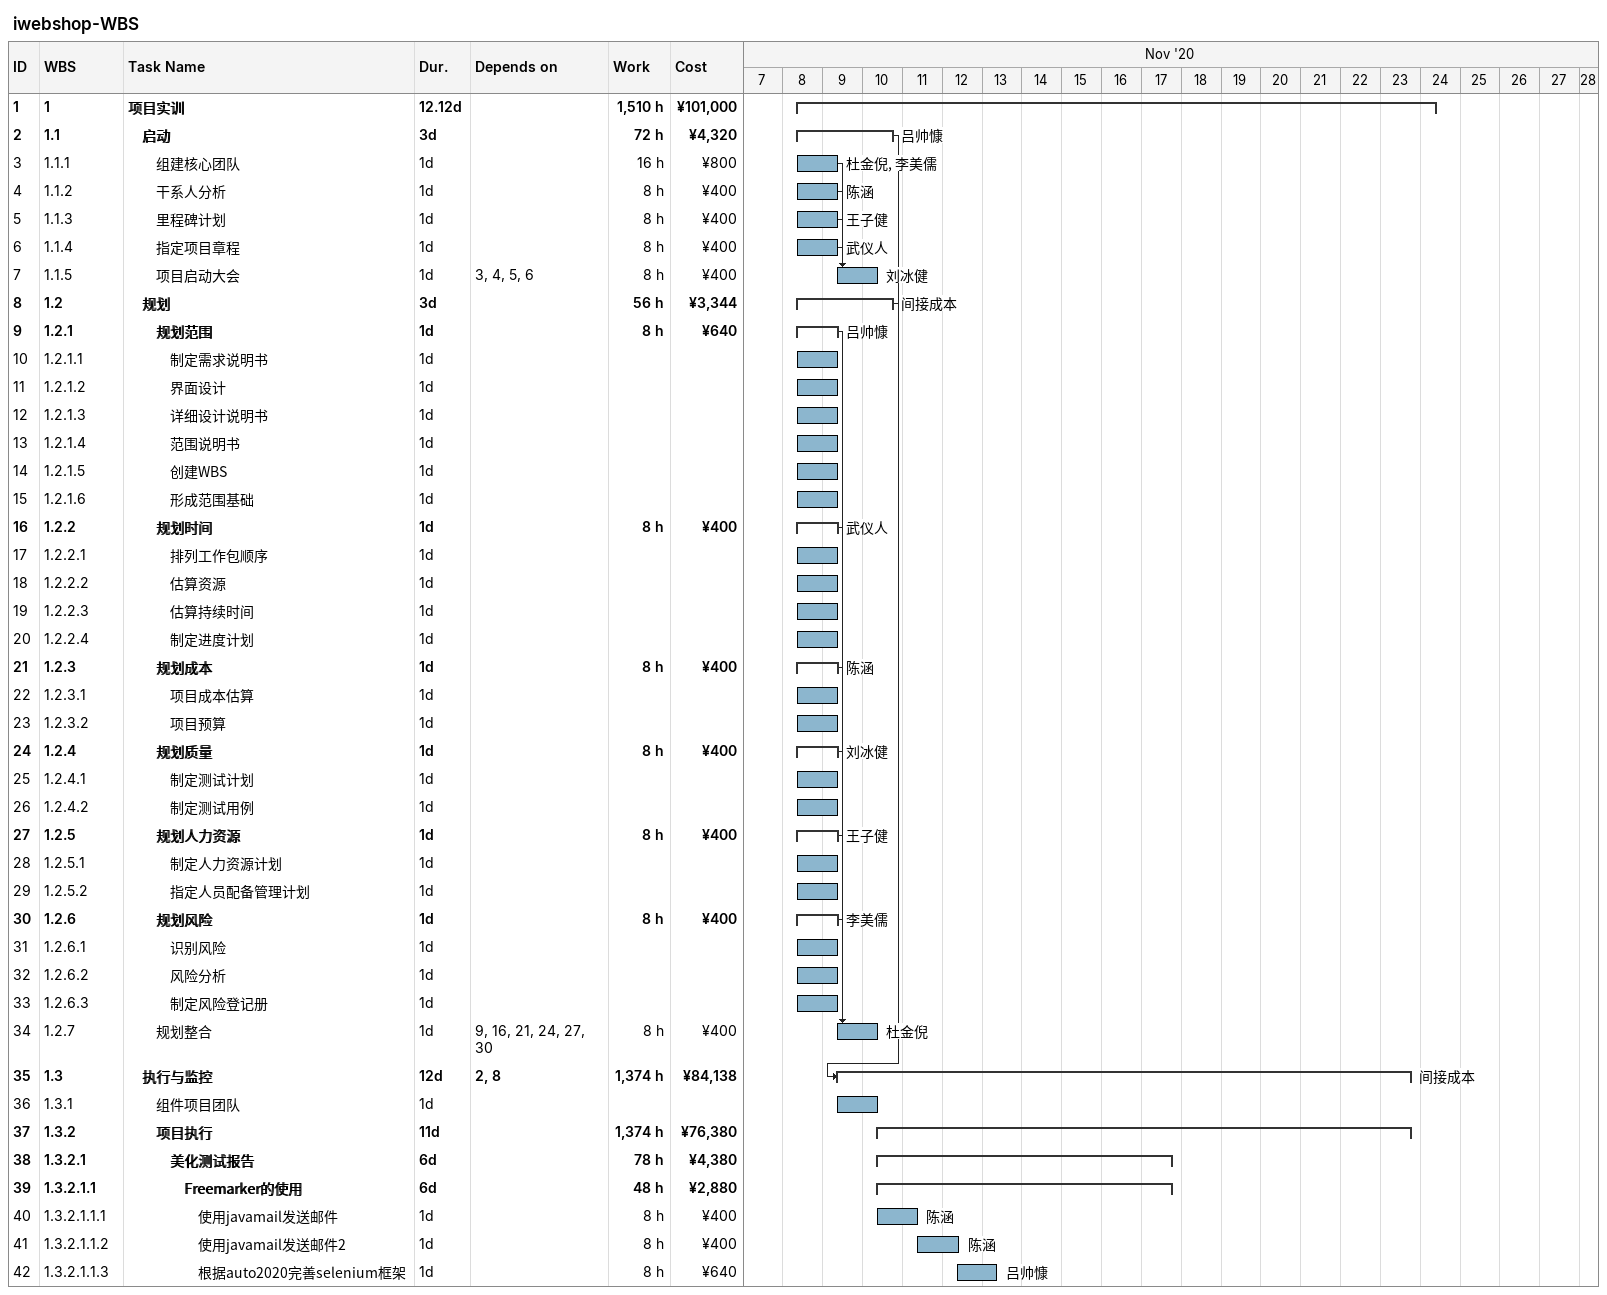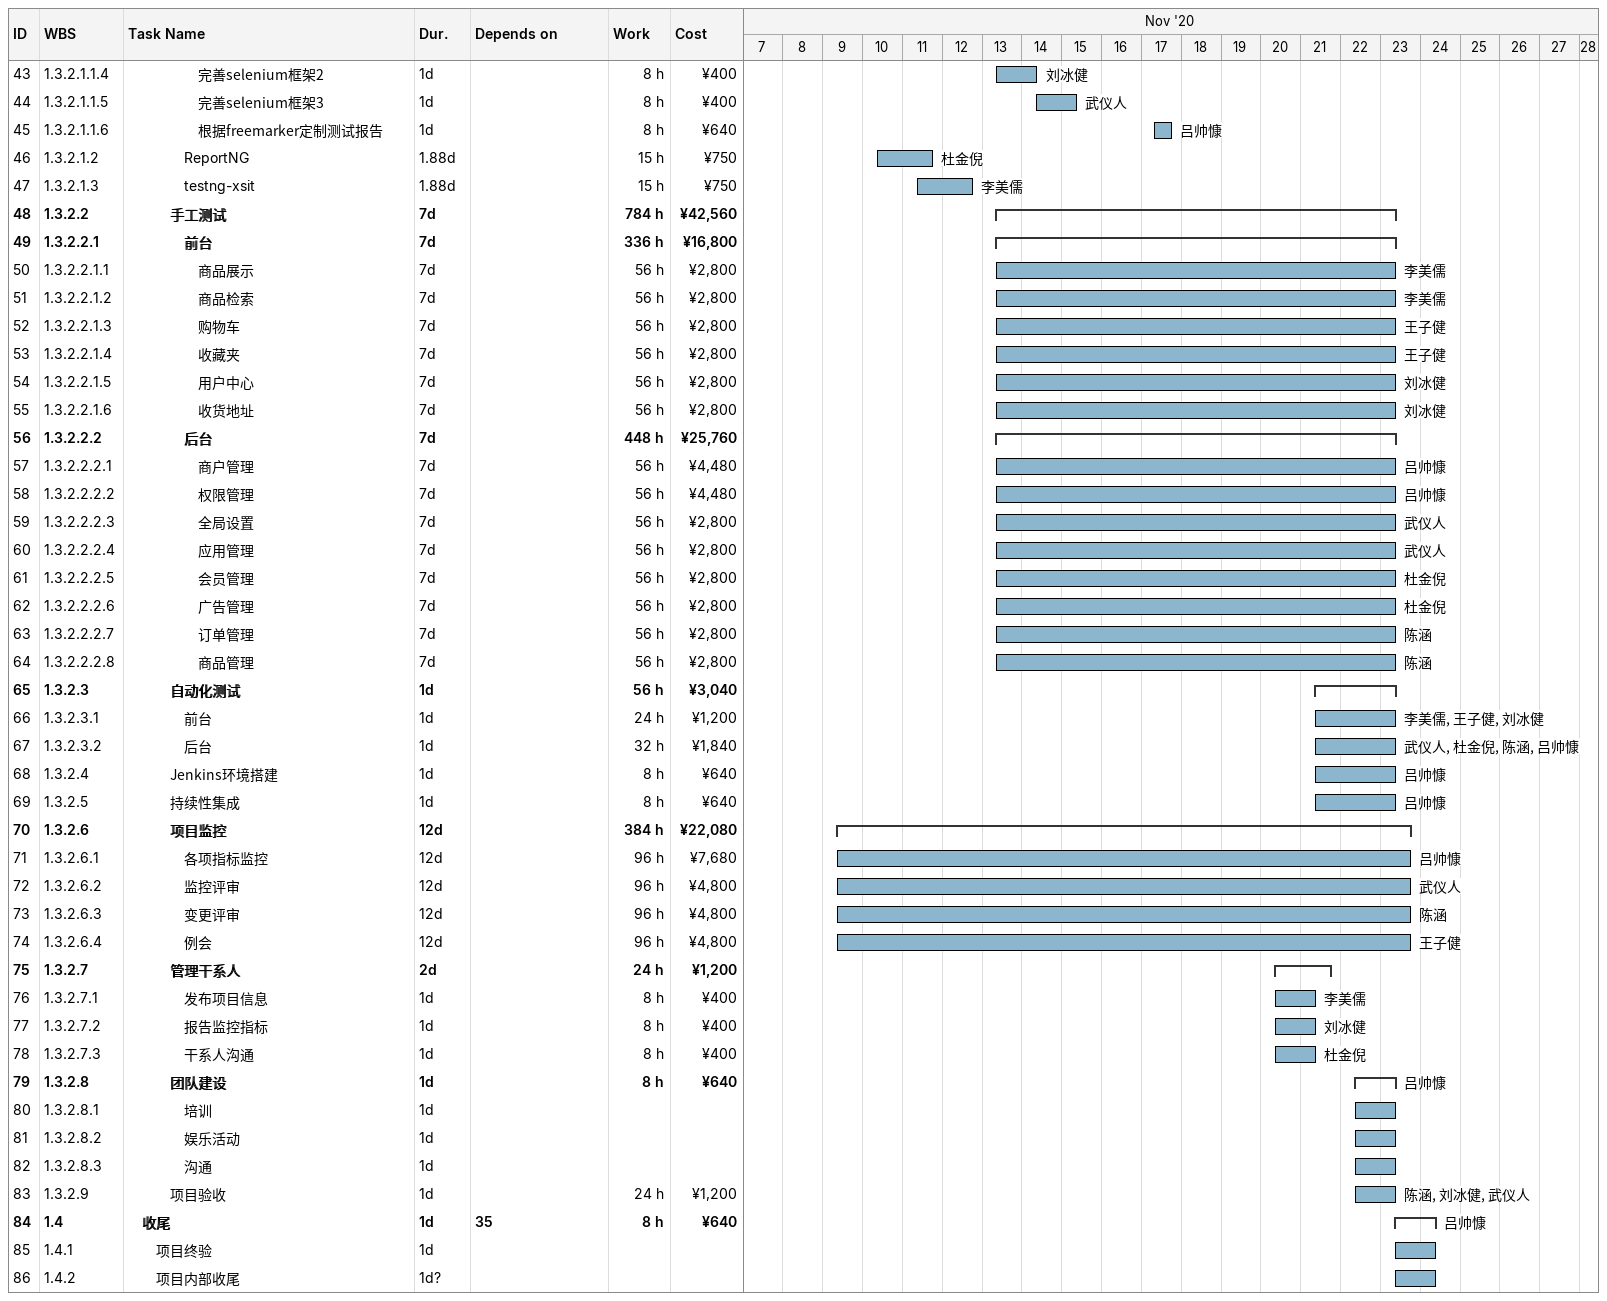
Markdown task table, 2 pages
iwebshop-WBS

| ID | WBS | Task | Duration | Start | Finish | Predecessors | Resources | Work (h) | Cost (¥) |
|---|---|---|---|---|---|---|---|---|---|
| 1 | 1 | **项目实训** | 12.12d | 2020-11-08 | 2020-11-24 |  |  | 1510 | 101000 |
| 2 | 1.1 | **启动** | 3d | 2020-11-08 | 2020-11-10 |  | 吕帅慷 | 72 | 4320 |
| 3 | 1.1.1 | 组建核心团队 | 1d | 2020-11-08 | 2020-11-09 |  | 杜金倪, 李美儒 | 16 | 800 |
| 4 | 1.1.2 | 干系人分析 | 1d | 2020-11-08 | 2020-11-09 |  | 陈涵 | 8 | 400 |
| 5 | 1.1.3 | 里程碑计划 | 1d | 2020-11-08 | 2020-11-09 |  | 王子健 | 8 | 400 |
| 6 | 1.1.4 | 指定项目章程 | 1d | 2020-11-08 | 2020-11-09 |  | 武仪人 | 8 | 400 |
| 7 | 1.1.5 | 项目启动大会 | 1d | 2020-11-09 | 2020-11-10 | 3, 4, 5, 6 | 刘冰健 | 8 | 400 |
| 8 | 1.2 | **规划** | 3d | 2020-11-08 | 2020-11-10 |  | 间接成本 | 56 | 3344 |
| 9 | 1.2.1 | **规划范围** | 1d | 2020-11-08 | 2020-11-09 |  | 吕帅慷 | 8 | 640 |
| 10 | 1.2.1.1 | 制定需求说明书 | 1d | 2020-11-08 | 2020-11-09 |  |  |  |  |
| 11 | 1.2.1.2 | 界面设计 | 1d | 2020-11-08 | 2020-11-09 |  |  |  |  |
| 12 | 1.2.1.3 | 详细设计说明书 | 1d | 2020-11-08 | 2020-11-09 |  |  |  |  |
| 13 | 1.2.1.4 | 范围说明书 | 1d | 2020-11-08 | 2020-11-09 |  |  |  |  |
| 14 | 1.2.1.5 | 创建WBS | 1d | 2020-11-08 | 2020-11-09 |  |  |  |  |
| 15 | 1.2.1.6 | 形成范围基础 | 1d | 2020-11-08 | 2020-11-09 |  |  |  |  |
| 16 | 1.2.2 | **规划时间** | 1d | 2020-11-08 | 2020-11-09 |  | 武仪人 | 8 | 400 |
| 17 | 1.2.2.1 | 排列工作包顺序 | 1d | 2020-11-08 | 2020-11-09 |  |  |  |  |
| 18 | 1.2.2.2 | 估算资源 | 1d | 2020-11-08 | 2020-11-09 |  |  |  |  |
| 19 | 1.2.2.3 | 估算持续时间 | 1d | 2020-11-08 | 2020-11-09 |  |  |  |  |
| 20 | 1.2.2.4 | 制定进度计划 | 1d | 2020-11-08 | 2020-11-09 |  |  |  |  |
| 21 | 1.2.3 | **规划成本** | 1d | 2020-11-08 | 2020-11-09 |  | 陈涵 | 8 | 400 |
| 22 | 1.2.3.1 | 项目成本估算 | 1d | 2020-11-08 | 2020-11-09 |  |  |  |  |
| 23 | 1.2.3.2 | 项目预算 | 1d | 2020-11-08 | 2020-11-09 |  |  |  |  |
| 24 | 1.2.4 | **规划质量** | 1d | 2020-11-08 | 2020-11-09 |  | 刘冰健 | 8 | 400 |
| 25 | 1.2.4.1 | 制定测试计划 | 1d | 2020-11-08 | 2020-11-09 |  |  |  |  |
| 26 | 1.2.4.2 | 制定测试用例 | 1d | 2020-11-08 | 2020-11-09 |  |  |  |  |
| 27 | 1.2.5 | **规划人力资源** | 1d | 2020-11-08 | 2020-11-09 |  | 王子健 | 8 | 400 |
| 28 | 1.2.5.1 | 制定人力资源计划 | 1d | 2020-11-08 | 2020-11-09 |  |  |  |  |
| 29 | 1.2.5.2 | 指定人员配备管理计划 | 1d | 2020-11-08 | 2020-11-09 |  |  |  |  |
| 30 | 1.2.6 | **规划风险** | 1d | 2020-11-08 | 2020-11-09 |  | 李美儒 | 8 | 400 |
| 31 | 1.2.6.1 | 识别风险 | 1d | 2020-11-08 | 2020-11-09 |  |  |  |  |
| 32 | 1.2.6.2 | 风险分析 | 1d | 2020-11-08 | 2020-11-09 |  |  |  |  |
| 33 | 1.2.6.3 | 制定风险登记册 | 1d | 2020-11-08 | 2020-11-09 |  |  |  |  |
| 34 | 1.2.7 | 规划整合 | 1d | 2020-11-09 | 2020-11-10 | 9, 16, 21, 24, 27, 30 | 杜金倪 | 8 | 400 |
| 35 | 1.3 | **执行与监控** | 12d | 2020-11-09 | 2020-11-23 | 2, 8 | 间接成本 | 1374 | 84138 |
| 36 | 1.3.1 | 组件项目团队 | 1d | 2020-11-09 | 2020-11-10 |  |  |  |  |
| 37 | 1.3.2 | **项目执行** | 11d | 2020-11-10 | 2020-11-23 |  |  | 1374 | 76380 |
| 38 | 1.3.2.1 | **美化测试报告** | 6d | 2020-11-10 | 2020-11-17 |  |  | 78 | 4380 |
| 39 | 1.3.2.1.1 | **Freemarker的使用** | 6d | 2020-11-10 | 2020-11-17 |  |  | 48 | 2880 |
| 40 | 1.3.2.1.1.1 | 使用javamail发送邮件 | 1d | 2020-11-10 | 2020-11-11 |  | 陈涵 | 8 | 400 |
| 41 | 1.3.2.1.1.2 | 使用javamail发送邮件2 | 1d | 2020-11-11 | 2020-11-12 |  | 陈涵 | 8 | 400 |
| 42 | 1.3.2.1.1.3 | 根据auto2020完善selenium框架 | 1d | 2020-11-12 | 2020-11-13 |  | 吕帅慷 | 8 | 640 |
| 43 | 1.3.2.1.1.4 | 完善selenium框架2 | 1d | 2020-11-13 | 2020-11-14 |  | 刘冰健 | 8 | 400 |
| 44 | 1.3.2.1.1.5 | 完善selenium框架3 | 1d | 2020-11-14 | 2020-11-15 |  | 武仪人 | 8 | 400 |
| 45 | 1.3.2.1.1.6 | 根据freemarker定制测试报告 | 1d | 2020-11-17 | 2020-11-17 |  | 吕帅慷 | 8 | 640 |
| 46 | 1.3.2.1.2 | ReportNG | 1.88d | 2020-11-10 | 2020-11-11 |  | 杜金倪 | 15 | 750 |
| 47 | 1.3.2.1.3 | testng-xsit | 1.88d | 2020-11-11 | 2020-11-12 |  | 李美儒 | 15 | 750 |
| 48 | 1.3.2.2 | **手工测试** | 7d | 2020-11-13 | 2020-11-23 |  |  | 784 | 42560 |
| 49 | 1.3.2.2.1 | **前台** | 7d | 2020-11-13 | 2020-11-23 |  |  | 336 | 16800 |
| 50 | 1.3.2.2.1.1 | 商品展示 | 7d | 2020-11-13 | 2020-11-23 |  | 李美儒 | 56 | 2800 |
| 51 | 1.3.2.2.1.2 | 商品检索 | 7d | 2020-11-13 | 2020-11-23 |  | 李美儒 | 56 | 2800 |
| 52 | 1.3.2.2.1.3 | 购物车 | 7d | 2020-11-13 | 2020-11-23 |  | 王子健 | 56 | 2800 |
| 53 | 1.3.2.2.1.4 | 收藏夹 | 7d | 2020-11-13 | 2020-11-23 |  | 王子健 | 56 | 2800 |
| 54 | 1.3.2.2.1.5 | 用户中心 | 7d | 2020-11-13 | 2020-11-23 |  | 刘冰健 | 56 | 2800 |
| 55 | 1.3.2.2.1.6 | 收货地址 | 7d | 2020-11-13 | 2020-11-23 |  | 刘冰健 | 56 | 2800 |
| 56 | 1.3.2.2.2 | **后台** | 7d | 2020-11-13 | 2020-11-23 |  |  | 448 | 25760 |
| 57 | 1.3.2.2.2.1 | 商户管理 | 7d | 2020-11-13 | 2020-11-23 |  | 吕帅慷 | 56 | 4480 |
| 58 | 1.3.2.2.2.2 | 权限管理 | 7d | 2020-11-13 | 2020-11-23 |  | 吕帅慷 | 56 | 4480 |
| 59 | 1.3.2.2.2.3 | 全局设置 | 7d | 2020-11-13 | 2020-11-23 |  | 武仪人 | 56 | 2800 |
| 60 | 1.3.2.2.2.4 | 应用管理 | 7d | 2020-11-13 | 2020-11-23 |  | 武仪人 | 56 | 2800 |
| 61 | 1.3.2.2.2.5 | 会员管理 | 7d | 2020-11-13 | 2020-11-23 |  | 杜金倪 | 56 | 2800 |
| 62 | 1.3.2.2.2.6 | 广告管理 | 7d | 2020-11-13 | 2020-11-23 |  | 杜金倪 | 56 | 2800 |
| 63 | 1.3.2.2.2.7 | 订单管理 | 7d | 2020-11-13 | 2020-11-23 |  | 陈涵 | 56 | 2800 |
| 64 | 1.3.2.2.2.8 | 商品管理 | 7d | 2020-11-13 | 2020-11-23 |  | 陈涵 | 56 | 2800 |
| 65 | 1.3.2.3 | **自动化测试** | 1d | 2020-11-21 | 2020-11-23 |  |  | 56 | 3040 |
| 66 | 1.3.2.3.1 | 前台 | 1d | 2020-11-21 | 2020-11-23 |  | 李美儒, 王子健, 刘冰健 | 24 | 1200 |
| 67 | 1.3.2.3.2 | 后台 | 1d | 2020-11-21 | 2020-11-23 |  | 武仪人, 杜金倪, 陈涵, 吕帅慷 | 32 | 1840 |
| 68 | 1.3.2.4 | Jenkins环境搭建 | 1d | 2020-11-21 | 2020-11-23 |  | 吕帅慷 | 8 | 640 |
| 69 | 1.3.2.5 | 持续性集成 | 1d | 2020-11-21 | 2020-11-23 |  | 吕帅慷 | 8 | 640 |
| 70 | 1.3.2.6 | **项目监控** | 12d | 2020-11-09 | 2020-11-23 |  |  | 384 | 22080 |
| 71 | 1.3.2.6.1 | 各项指标监控 | 12d | 2020-11-09 | 2020-11-23 |  | 吕帅慷 | 96 | 7680 |
| 72 | 1.3.2.6.2 | 监控评审 | 12d | 2020-11-09 | 2020-11-23 |  | 武仪人 | 96 | 4800 |
| 73 | 1.3.2.6.3 | 变更评审 | 12d | 2020-11-09 | 2020-11-23 |  | 陈涵 | 96 | 4800 |
| 74 | 1.3.2.6.4 | 例会 | 12d | 2020-11-09 | 2020-11-23 |  | 王子健 | 96 | 4800 |
| 75 | 1.3.2.7 | **管理干系人** | 2d | 2020-11-20 | 2020-11-21 |  |  | 24 | 1200 |
| 76 | 1.3.2.7.1 | 发布项目信息 | 1d | 2020-11-20 | 2020-11-21 |  | 李美儒 | 8 | 400 |
| 77 | 1.3.2.7.2 | 报告监控指标 | 1d | 2020-11-20 | 2020-11-21 |  | 刘冰健 | 8 | 400 |
| 78 | 1.3.2.7.3 | 干系人沟通 | 1d | 2020-11-20 | 2020-11-21 |  | 杜金倪 | 8 | 400 |
| 79 | 1.3.2.8 | **团队建设** | 1d | 2020-11-22 | 2020-11-23 |  | 吕帅慷 | 8 | 640 |
| 80 | 1.3.2.8.1 | 培训 | 1d | 2020-11-22 | 2020-11-23 |  |  |  |  |
| 81 | 1.3.2.8.2 | 娱乐活动 | 1d | 2020-11-22 | 2020-11-23 |  |  |  |  |
| 82 | 1.3.2.8.3 | 沟通 | 1d | 2020-11-22 | 2020-11-23 |  |  |  |  |
| 83 | 1.3.2.9 | 项目验收 | 1d | 2020-11-22 | 2020-11-23 |  | 陈涵, 刘冰健, 武仪人 | 24 | 1200 |
| 84 | 1.4 | **收尾** | 1d | 2020-11-23 | 2020-11-24 | 35 | 吕帅慷 | 8 | 640 |
| 85 | 1.4.1 | 项目终验 | 1d | 2020-11-23 | 2020-11-24 |  |  |  |  |
| 86 | 1.4.2 | 项目内部收尾 | 1d? | 2020-11-23 | 2020-11-24 |  |  |  |  |
